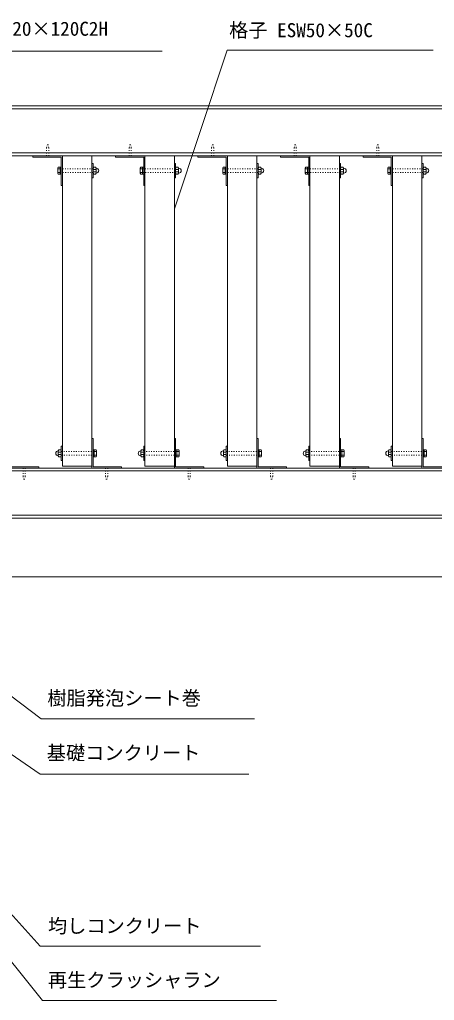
# Model space of a CAD drawing. Units: millimetres, scale not verified. Extents: x -3900 to 3900, y -2750 to 2750.
# Drawn here: x -1314 to -610, y -233 to 1432 of the extents above; entities that cross this region are included whole.
import ezdxf
from ezdxf.enums import TextEntityAlignment as Align

# ---------------------------------------------------------------- set-up
doc = ezdxf.new("R2010")
doc.units = ezdxf.units.MM
doc.header["$LTSCALE"] = 20
doc.linetypes.add('USER5', pattern=[0.208282, 0.069427, -0.138855])
doc.layers.add('0-1_IMPORTED', color=30, linetype='Continuous', lineweight=18)
doc.styles.add('ＭＳ ゴシック', font='')
doc.styles.get('ＭＳ ゴシック').set_extended_font_data('MS Gothic')

msp = doc.modelspace()

# ---------------------------------------------------------------- linework, layer by layer
at = {"layer": '0-1_IMPORTED', "color": 1}
for p, q in [((-1454.7, 1379), (-1072, 1379)), ((-1051, 1111.36), (-961.71, 1380.43)), ((-961.71, 1380.43), (-612, 1380.43))]:
    msp.add_line(p, q, dxfattribs=at)
at = {"layer": '0-1_IMPORTED'}
for p, q in [((-1479.5, 1281), (-112.5, 1281)), ((-112.5, 1206), (-1479.5, 1206)), ((-1249, 1178.91), (-1245, 1178.91)), ((-1249, 1173.09), (-1245, 1173.09)), ((-1189, 1180), (-1187.99, 1181.75)), ((-1189, 1180), (-1189, 1172)), ((-1184, 1177.99), (-1189, 1177.99)), ((-1184, 1174.01), (-1189, 1174.01)), ((-1189, 1172), (-1187.99, 1170.25)), ((-1185.01, 1181.75), (-1187.99, 1181.75)), ((-1185.01, 1170.25), (-1187.99, 1170.25)), ((-1184, 1180), (-1185.01, 1181.75)), ((-1184, 1172), (-1185.01, 1170.25)), ((-1183.75, 1180.25), (-1184, 1180.25)), ((-1184, 1180), (-1184, 1172)), ((-1183.75, 1171.75), (-1184, 1171.75)), ((-1109, 1178.91), (-1105, 1178.91)), ((-1109, 1173.09), (-1105, 1173.09)), ((-1049, 1180), (-1047.99, 1181.75)), ((-1049, 1180), (-1049, 1172)), ((-1044, 1177.99), (-1049, 1177.99)), ((-1044, 1174.01), (-1049, 1174.01)), ((-1049, 1172), (-1047.99, 1170.25)), ((-1045.01, 1181.75), (-1047.99, 1181.75)), ((-1045.01, 1170.25), (-1047.99, 1170.25)), ((-1044, 1180), (-1045.01, 1181.75)), ((-1044, 1172), (-1045.01, 1170.25)), ((-1043.75, 1180.25), (-1044, 1180.25)), ((-1044, 1180), (-1044, 1172)), ((-1043.75, 1171.75), (-1044, 1171.75)), ((-969, 1178.91), (-965, 1178.91)), ((-969, 1173.09), (-965, 1173.09)), ((-909, 1180), (-907.99, 1181.75)), ((-909, 1180), (-909, 1172)), ((-904, 1177.99), (-909, 1177.99)), ((-904, 1174.01), (-909, 1174.01)), ((-909, 1172), (-907.99, 1170.25)), ((-905.01, 1181.75), (-907.99, 1181.75)), ((-905.01, 1170.25), (-907.99, 1170.25)), ((-904, 1180), (-905.01, 1181.75)), ((-904, 1172), (-905.01, 1170.25)), ((-903.75, 1180.25), (-904, 1180.25)), ((-904, 1180), (-904, 1172)), ((-903.75, 1171.75), (-904, 1171.75)), ((-829, 1178.91), (-825, 1178.91)), ((-829, 1173.09), (-825, 1173.09)), ((-769, 1180), (-767.99, 1181.75)), ((-769, 1180), (-769, 1172)), ((-764, 1177.99), (-769, 1177.99)), ((-764, 1174.01), (-769, 1174.01)), ((-769, 1172), (-767.99, 1170.25)), ((-765.01, 1181.75), (-767.99, 1181.75)), ((-765.01, 1170.25), (-767.99, 1170.25)), ((-764, 1180), (-765.01, 1181.75)), ((-764, 1172), (-765.01, 1170.25)), ((-763.75, 1180.25), (-764, 1180.25)), ((-764, 1180), (-764, 1172)), ((-763.75, 1171.75), (-764, 1171.75)), ((-689, 1178.91), (-685, 1178.91)), ((-689, 1173.09), (-685, 1173.09)), ((-629, 1180), (-627.99, 1181.75)), ((-629, 1180), (-629, 1172)), ((-624, 1177.99), (-629, 1177.99)), ((-624, 1174.01), (-629, 1174.01)), ((-629, 1172), (-627.99, 1170.25)), ((-625.01, 1181.75), (-627.99, 1181.75)), ((-625.01, 1170.25), (-627.99, 1170.25)), ((-624, 1180), (-625.01, 1181.75)), ((-624, 1172), (-625.01, 1170.25)), ((-623.75, 1180.25), (-624, 1180.25)), ((-624, 1180), (-624, 1172)), ((-623.75, 1171.75), (-624, 1171.75)), ((-1248.25, 700.25), (-1248, 700.25)), ((-1248, 700), (-1246.99, 701.75)), ((-1248, 692), (-1248, 700)), ((-1246.99, 701.75), (-1244.01, 701.75)), ((-1243, 700), (-1244.01, 701.75)), ((-1243, 692), (-1243, 700)), ((-1108.25, 700.25), (-1108, 700.25)), ((-1108, 700), (-1106.99, 701.75)), ((-1108, 692), (-1108, 700)), ((-1106.99, 701.75), (-1104.01, 701.75)), ((-1103, 700), (-1104.01, 701.75)), ((-1103, 692), (-1103, 700)), ((-968.25, 700.25), (-968, 700.25)), ((-968, 700), (-966.99, 701.75)), ((-968, 692), (-968, 700)), ((-966.99, 701.75), (-964.01, 701.75)), ((-963, 700), (-964.01, 701.75)), ((-963, 692), (-963, 700)), ((-828.25, 700.25), (-828, 700.25)), ((-828, 700), (-826.99, 701.75)), ((-828, 692), (-828, 700)), ((-826.99, 701.75), (-824.01, 701.75)), ((-823, 700), (-824.01, 701.75)), ((-823, 692), (-823, 700)), ((-688.25, 700.25), (-688, 700.25)), ((-688, 700), (-686.99, 701.75)), ((-688, 692), (-688, 700)), ((-686.99, 701.75), (-684.01, 701.75)), ((-683, 700), (-684.01, 701.75)), ((-683, 692), (-683, 700)), ((-1248.25, 691.75), (-1248, 691.75)), ((-1248, 697.99), (-1243, 697.99)), ((-1248, 694.01), (-1243, 694.01)), ((-1248, 692), (-1246.99, 690.25)), ((-1246.99, 690.25), (-1244.01, 690.25)), ((-1243, 692), (-1244.01, 690.25)), ((-1183, 698.91), (-1187, 698.91)), ((-1183, 693.09), (-1187, 693.09)), ((-1108.25, 691.75), (-1108, 691.75)), ((-1108, 697.99), (-1103, 697.99)), ((-1108, 694.01), (-1103, 694.01)), ((-1108, 692), (-1106.99, 690.25)), ((-1106.99, 690.25), (-1104.01, 690.25)), ((-1103, 692), (-1104.01, 690.25)), ((-1043, 698.91), (-1047, 698.91)), ((-1043, 693.09), (-1047, 693.09)), ((-968.25, 691.75), (-968, 691.75)), ((-968, 697.99), (-963, 697.99)), ((-968, 694.01), (-963, 694.01)), ((-968, 692), (-966.99, 690.25)), ((-966.99, 690.25), (-964.01, 690.25)), ((-963, 692), (-964.01, 690.25)), ((-903, 698.91), (-907, 698.91)), ((-903, 693.09), (-907, 693.09)), ((-828.25, 691.75), (-828, 691.75)), ((-828, 697.99), (-823, 697.99)), ((-828, 694.01), (-823, 694.01)), ((-828, 692), (-826.99, 690.25)), ((-826.99, 690.25), (-824.01, 690.25)), ((-823, 692), (-824.01, 690.25)), ((-763, 698.91), (-767, 698.91)), ((-763, 693.09), (-767, 693.09)), ((-688.25, 691.75), (-688, 691.75)), ((-688, 697.99), (-683, 697.99)), ((-688, 694.01), (-683, 694.01)), ((-688, 692), (-686.99, 690.25)), ((-686.99, 690.25), (-684.01, 690.25)), ((-683, 692), (-684.01, 690.25)), ((-623, 698.91), (-627, 698.91)), ((-623, 693.09), (-627, 693.09)), ((-1479.5, 666), (-112.5, 666)), ((-112.5, 591), (-1479.5, 591)), ((200, 486), (-1996, 486))]:
    msp.add_line(p, q, dxfattribs=at)
at = {"layer": '0-1_IMPORTED', "linetype": 'USER5'}
for p, q in [((-1267.81, 1215), (-1266, 1222.91)), ((-1264.19, 1215), (-1266, 1222.91)), ((-1127.81, 1215), (-1126, 1222.91)), ((-1124.19, 1215), (-1126, 1222.91)), ((-987.81, 1215), (-986, 1222.91)), ((-984.19, 1215), (-986, 1222.91)), ((-847.81, 1215), (-846, 1222.91)), ((-844.19, 1215), (-846, 1222.91)), ((-707.81, 1215), (-706, 1222.91)), ((-704.19, 1215), (-706, 1222.91)), ((-1307.81, 657), (-1306, 649.09)), ((-1304.19, 657), (-1306, 649.09)), ((-1167.81, 657), (-1166, 649.09)), ((-1164.19, 657), (-1166, 649.09)), ((-1027.81, 657), (-1026, 649.09)), ((-1024.19, 657), (-1026, 649.09)), ((-887.81, 657), (-886, 649.09)), ((-884.19, 657), (-886, 649.09)), ((-747.81, 657), (-746, 649.09)), ((-744.19, 657), (-746, 649.09))]:
    msp.add_line(p, q, dxfattribs=at)
at = {"layer": '0-1_IMPORTED', "color": 1, "linetype": 'USER5'}
for p, q in [((-1267.81, 1215), (-1267.81, 1199)), ((-1264.19, 1215), (-1264.19, 1199)), ((-1127.81, 1215), (-1127.81, 1199)), ((-1124.19, 1215), (-1124.19, 1199)), ((-987.81, 1215), (-987.81, 1199)), ((-984.19, 1215), (-984.19, 1199)), ((-847.81, 1215), (-847.81, 1199)), ((-844.19, 1215), (-844.19, 1199)), ((-707.81, 1215), (-707.81, 1199)), ((-704.19, 1215), (-704.19, 1199)), ((-1307.81, 657), (-1307.81, 673)), ((-1304.19, 657), (-1304.19, 673)), ((-1167.81, 657), (-1167.81, 673)), ((-1164.19, 657), (-1164.19, 673)), ((-1027.81, 657), (-1027.81, 673)), ((-1024.19, 657), (-1024.19, 673)), ((-887.81, 657), (-887.81, 673)), ((-884.19, 657), (-884.19, 673)), ((-747.81, 657), (-747.81, 673)), ((-744.19, 657), (-744.19, 673))]:
    msp.add_line(p, q, dxfattribs=at)
at = {"layer": '0-1_IMPORTED'}
for points in [[(-1479.5, 1286), (-112.5, 1286), (-112.5, 1201), (-1479.5, 1201)], [(-1241, 1201), (-1241, 1151), (-1243, 1151), (-1243, 1199), (-1291, 1199), (-1291, 1201)], [(-1241, 1201), (-1191, 1201), (-1191, 674), (-1241, 674)], [(-1101, 1201), (-1101, 1151), (-1103, 1151), (-1103, 1199), (-1151, 1199), (-1151, 1201)], [(-1101, 1201), (-1051, 1201), (-1051, 674), (-1101, 674)], [(-961, 1201), (-961, 1151), (-963, 1151), (-963, 1199), (-1011, 1199), (-1011, 1201)], [(-961, 1201), (-911, 1201), (-911, 674), (-961, 674)], [(-821, 1201), (-821, 1151), (-823, 1151), (-823, 1199), (-871, 1199), (-871, 1201)], [(-821, 1201), (-771, 1201), (-771, 674), (-821, 674)], [(-681, 1201), (-681, 1151), (-683, 1151), (-683, 1199), (-731, 1199), (-731, 1201)], [(-681, 1201), (-631, 1201), (-631, 674), (-681, 674)], [(-1189, 1188), (-1191, 1188), (-1191, 1164), (-1189, 1164)], [(-1049, 1188), (-1051, 1188), (-1051, 1164), (-1049, 1164)], [(-909, 1188), (-911, 1188), (-911, 1164), (-909, 1164)], [(-769, 1188), (-771, 1188), (-771, 1164), (-769, 1164)], [(-629, 1188), (-631, 1188), (-631, 1164), (-629, 1164)], [(-1249, 1180.45), (-1248.25, 1181.75), (-1245, 1181.75), (-1245, 1170.25), (-1248.25, 1170.25), (-1249, 1171.55)], [(-1245, 1182), (-1243, 1182), (-1243, 1170), (-1245, 1170)], [(-1109, 1180.45), (-1108.25, 1181.75), (-1105, 1181.75), (-1105, 1170.25), (-1108.25, 1170.25), (-1109, 1171.55)], [(-1105, 1182), (-1103, 1182), (-1103, 1170), (-1105, 1170)], [(-969, 1180.45), (-968.25, 1181.75), (-965, 1181.75), (-965, 1170.25), (-968.25, 1170.25), (-969, 1171.55)], [(-965, 1182), (-963, 1182), (-963, 1170), (-965, 1170)], [(-829, 1180.45), (-828.25, 1181.75), (-825, 1181.75), (-825, 1170.25), (-828.25, 1170.25), (-829, 1171.55)], [(-825, 1182), (-823, 1182), (-823, 1170), (-825, 1170)], [(-689, 1180.45), (-688.25, 1181.75), (-685, 1181.75), (-685, 1170.25), (-688.25, 1170.25), (-689, 1171.55)], [(-685, 1182), (-683, 1182), (-683, 1170), (-685, 1170)], [(-1331, 671), (-1331, 721), (-1329, 721), (-1329, 673), (-1281, 673), (-1281, 671)], [(-1191, 671), (-1191, 721), (-1189, 721), (-1189, 673), (-1141, 673), (-1141, 671)], [(-1051, 671), (-1051, 721), (-1049, 721), (-1049, 673), (-1001, 673), (-1001, 671)], [(-911, 671), (-911, 721), (-909, 721), (-909, 673), (-861, 673), (-861, 671)], [(-771, 671), (-771, 721), (-769, 721), (-769, 673), (-721, 673), (-721, 671)], [(-631, 671), (-631, 721), (-629, 721), (-629, 673), (-581, 673), (-581, 671)], [(-1243, 684), (-1241, 684), (-1241, 708), (-1243, 708)], [(-1187, 690), (-1189, 690), (-1189, 702), (-1187, 702)], [(-1183, 691.55), (-1183.75, 690.25), (-1187, 690.25), (-1187, 701.75), (-1183.75, 701.75), (-1183, 700.45)], [(-1103, 684), (-1101, 684), (-1101, 708), (-1103, 708)], [(-1047, 690), (-1049, 690), (-1049, 702), (-1047, 702)], [(-1043, 691.55), (-1043.75, 690.25), (-1047, 690.25), (-1047, 701.75), (-1043.75, 701.75), (-1043, 700.45)], [(-963, 684), (-961, 684), (-961, 708), (-963, 708)], [(-907, 690), (-909, 690), (-909, 702), (-907, 702)], [(-903, 691.55), (-903.75, 690.25), (-907, 690.25), (-907, 701.75), (-903.75, 701.75), (-903, 700.45)], [(-823, 684), (-821, 684), (-821, 708), (-823, 708)], [(-767, 690), (-769, 690), (-769, 702), (-767, 702)], [(-763, 691.55), (-763.75, 690.25), (-767, 690.25), (-767, 701.75), (-763.75, 701.75), (-763, 700.45)], [(-683, 684), (-681, 684), (-681, 708), (-683, 708)], [(-627, 690), (-629, 690), (-629, 702), (-627, 702)], [(-623, 691.55), (-623.75, 690.25), (-627, 690.25), (-627, 701.75), (-623.75, 701.75), (-623, 700.45)], [(-1479.5, 671), (-112.5, 671), (-112.5, 586), (-1479.5, 586)]]:
    msp.add_lwpolyline(points, close=True, dxfattribs=at)
at = {"layer": '0-1_IMPORTED', "linetype": 'USER5'}
for points in [[(-1245, 1179), (-1189, 1179), (-1189, 1173), (-1245, 1173)], [(-1105, 1179), (-1049, 1179), (-1049, 1173), (-1105, 1173)], [(-965, 1179), (-909, 1179), (-909, 1173), (-965, 1173)], [(-825, 1179), (-769, 1179), (-769, 1173), (-825, 1173)], [(-685, 1179), (-629, 1179), (-629, 1173), (-685, 1173)], [(-1187, 693), (-1243, 693), (-1243, 699), (-1187, 699)], [(-1047, 693), (-1103, 693), (-1103, 699), (-1047, 699)], [(-907, 693), (-963, 693), (-963, 699), (-907, 699)], [(-767, 693), (-823, 693), (-823, 699), (-767, 699)], [(-627, 693), (-683, 693), (-683, 699), (-627, 699)]]:
    msp.add_lwpolyline(points, close=True, dxfattribs=at)
at = {"layer": '0-1_IMPORTED', "color": 1}
for points in [[(-915, 245), (-1277, 245), (-1486, 403)], [(-924.91, 151), (-1279, 151), (-1412.29, 243)], [(-905, -141), (-1279, -141), (-1371, -39)], [(-878, -233), (-1275, -233), (-1371, -114)]]:
    msp.add_lwpolyline(points, dxfattribs=at)
at = {"layer": '0-1_IMPORTED'}
for centre, start, end in [((-1183.75, 1176), 270, 90), ((-1043.75, 1176), 270, 90), ((-903.75, 1176), 270, 90), ((-763.75, 1176), 270, 90), ((-623.75, 1176), 270, 90), ((-1248.25, 696), 90, 270), ((-1108.25, 696), 90, 270), ((-968.25, 696), 90, 270), ((-828.25, 696), 90, 270), ((-688.25, 696), 90, 270)]:
    msp.add_arc(centre, 4.25, start, end, dxfattribs=at)

# ---------------------------------------------------------------- texts
at = {"layer": '0-1_IMPORTED', "color": 7, "style": 'ＭＳ ゴシック'}
for s, p in [('柱 ESW120×120C2H', (-1439.89, 1397.89)), ('格子 ESW50×50C', (-958.18, 1395.4)), ('樹脂発泡シート巻', (-1266.58, 261.21)), ('基礎コンクリート', (-1267.58, 168.17)), ('均しコンクリート', (-1265.58, -125.66)), ('再生クラッシャラン', (-1265.58, -217.46))]:
    msp.add_text(s, height=23.88, dxfattribs=at).set_placement(p, align=Align.BOTTOM_LEFT)

doc.saveas('drawing.dxf')
